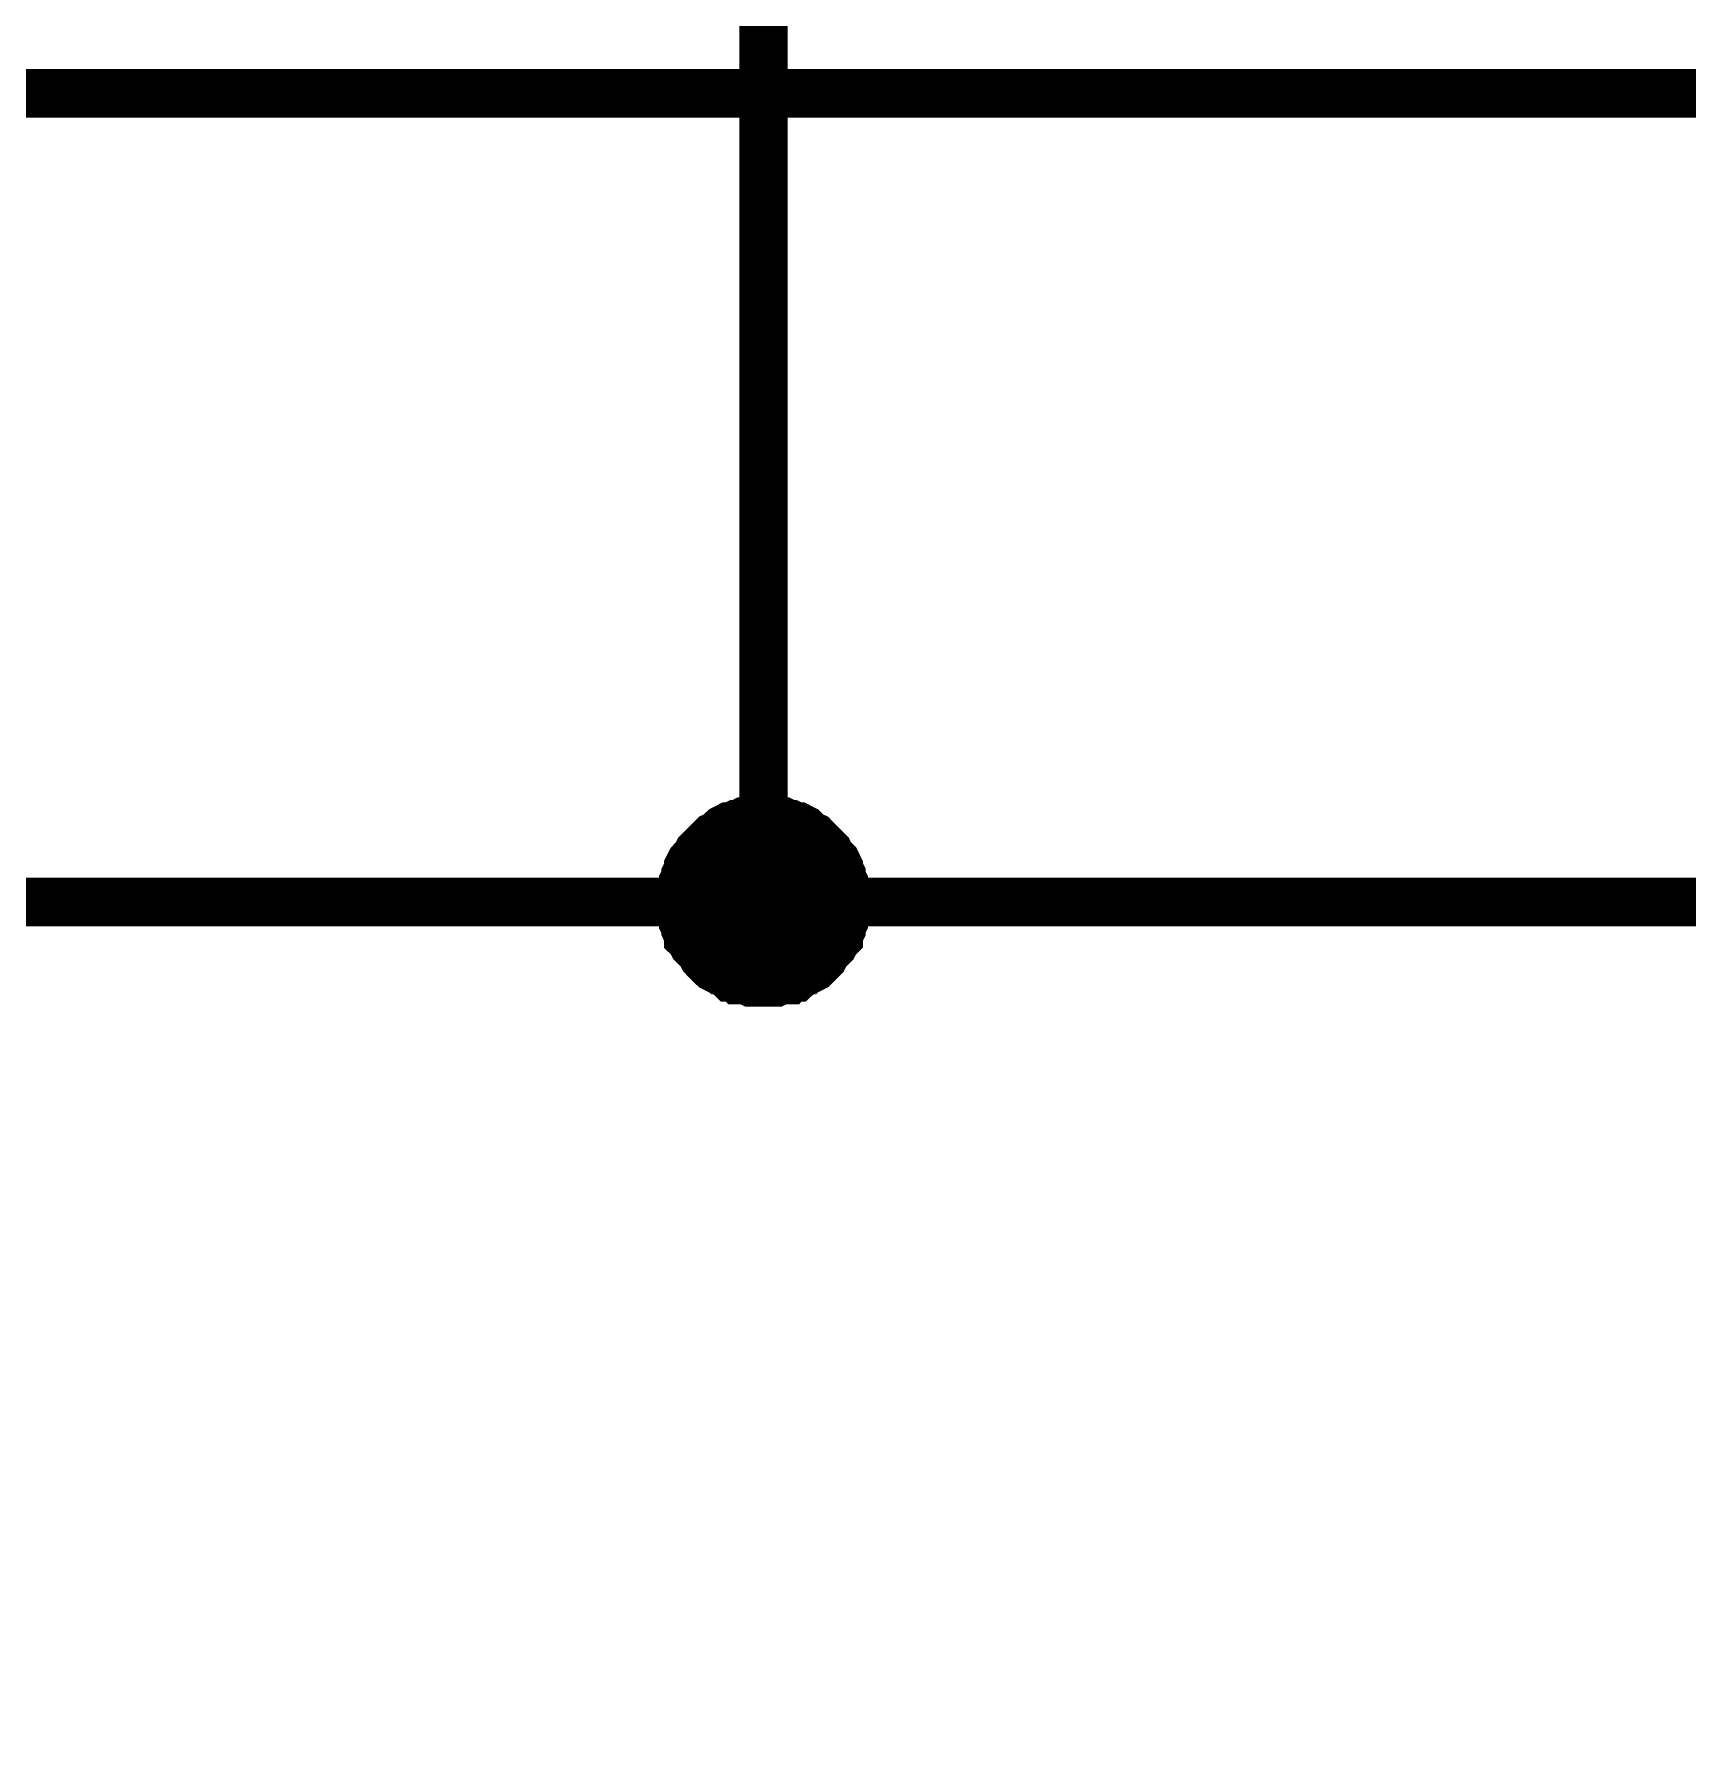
# Model space of a CAD drawing. Header units: millimetres. Extents: x 0 to 841, y 0 to 594.
# Drawn here: x 210.57 to 220.8, y 309.84 to 320.36 of the extents above; entities that cross this region are included whole.
import ezdxf

# ---------------------------------------------------------------- set-up
doc = ezdxf.new("R2010")
doc.units = ezdxf.units.MM
doc.layers.add('Sheet', color=255, linetype='Continuous')

msp = doc.modelspace()

# ---------------------------------------------------------------- linework, layer by layer
at = {"layer": 'Sheet', "const_width": 0.3}
for points in [[(215.079, 379.995), (215.079, 372.493), (215.079, 359.988), (215.079, 350), (215.079, 339.997), (215.079, 329.993), (215.079, 314.988), (202.579, 314.988), (190.095, 314.988), (177.594, 314.988)], [(137.61, 309.986), (170.094, 309.986), (170.094, 319.99), (247.564, 319.99), (247.564, 314.988), (242.564, 314.988)], [(214.567, 314.988), (214.567, 315.019), (214.567, 315.034), (214.567, 315.065), (214.582, 315.096), (214.582, 315.112), (214.598, 315.143), (214.598, 315.159), (214.613, 315.19), (214.613, 315.205), (214.629, 315.236), (214.644, 315.252), (214.66, 315.267), (214.675, 315.298), (214.691, 315.314), (214.707, 315.329), (214.722, 315.345), (214.738, 315.361), (214.753, 315.376), (214.769, 315.392), (214.8, 315.407), (214.815, 315.423), (214.831, 315.438), (214.862, 315.454), (214.877, 315.454), (214.908, 315.469), (214.924, 315.469), (214.955, 315.485), (214.971, 315.485), (215.002, 315.5), (215.033, 315.5), (215.048, 315.5), (215.079, 315.5)], [(214.567, 314.988), (214.567, 315.019), (214.567, 315.034), (214.567, 315.065), (214.582, 315.096), (214.582, 315.112), (214.598, 315.143), (214.598, 315.159), (214.613, 315.19), (214.613, 315.205), (214.629, 315.236), (214.644, 315.252), (214.66, 315.267), (214.675, 315.298), (214.691, 315.314), (214.707, 315.329), (214.722, 315.345), (214.738, 315.361), (214.753, 315.376), (214.769, 315.392), (214.8, 315.407), (214.815, 315.423), (214.831, 315.438), (214.862, 315.454), (214.877, 315.454), (214.908, 315.469), (214.924, 315.469), (214.955, 315.485), (214.971, 315.485), (215.002, 315.5), (215.033, 315.5), (215.048, 315.5), (215.079, 315.5)], [(214.567, 314.988), (214.567, 315.019), (214.567, 315.034), (214.567, 315.065), (214.582, 315.096), (214.582, 315.112), (214.598, 315.143), (214.598, 315.159), (214.613, 315.19), (214.613, 315.205), (214.629, 315.236), (214.644, 315.252), (214.66, 315.267), (214.675, 315.298), (214.691, 315.314), (214.707, 315.329), (214.722, 315.345), (214.738, 315.361), (214.753, 315.376), (214.769, 315.392), (214.8, 315.407), (214.815, 315.423), (214.831, 315.438), (214.862, 315.454), (214.877, 315.454), (214.908, 315.469), (214.924, 315.469), (214.955, 315.485), (214.971, 315.485), (215.002, 315.5), (215.033, 315.5), (215.048, 315.5), (215.079, 315.5)], [(214.567, 314.988), (214.567, 315.019), (214.567, 315.034), (214.567, 315.065), (214.582, 315.096), (214.582, 315.112), (214.598, 315.143), (214.598, 315.159), (214.613, 315.19), (214.613, 315.205), (214.629, 315.236), (214.644, 315.252), (214.66, 315.267), (214.675, 315.298), (214.691, 315.314), (214.707, 315.329), (214.722, 315.345), (214.738, 315.361), (214.753, 315.376), (214.769, 315.392), (214.8, 315.407), (214.815, 315.423), (214.831, 315.438), (214.862, 315.454), (214.877, 315.454), (214.908, 315.469), (214.924, 315.469), (214.955, 315.485), (214.971, 315.485), (215.002, 315.5), (215.033, 315.5), (215.048, 315.5), (215.079, 315.5)], [(214.567, 314.988), (214.567, 315.019), (214.567, 315.034), (214.567, 315.065), (214.582, 315.096), (214.582, 315.112), (214.598, 315.143), (214.598, 315.159), (214.613, 315.19), (214.613, 315.205), (214.629, 315.236), (214.644, 315.252), (214.66, 315.267), (214.675, 315.298), (214.691, 315.314), (214.707, 315.329), (214.722, 315.345), (214.738, 315.361), (214.753, 315.376), (214.769, 315.392), (214.8, 315.407), (214.815, 315.423), (214.831, 315.438), (214.862, 315.454), (214.877, 315.454), (214.908, 315.469), (214.924, 315.469), (214.955, 315.485), (214.971, 315.485), (215.002, 315.5), (215.033, 315.5), (215.048, 315.5), (215.079, 315.5)], [(214.567, 314.988), (214.567, 315.019), (214.567, 315.034), (214.567, 315.065), (214.582, 315.096), (214.582, 315.112), (214.598, 315.143), (214.598, 315.159), (214.613, 315.19), (214.613, 315.205), (214.629, 315.236), (214.644, 315.252), (214.66, 315.267), (214.675, 315.298), (214.691, 315.314), (214.707, 315.329), (214.722, 315.345), (214.738, 315.361), (214.753, 315.376), (214.769, 315.392), (214.8, 315.407), (214.815, 315.423), (214.831, 315.438), (214.862, 315.454), (214.877, 315.454), (214.908, 315.469), (214.924, 315.469), (214.955, 315.485), (214.971, 315.485), (215.002, 315.5), (215.033, 315.5), (215.048, 315.5), (215.079, 315.5)], [(214.567, 314.988), (214.567, 315.019), (214.567, 315.034), (214.567, 315.065), (214.582, 315.096), (214.582, 315.112), (214.598, 315.143), (214.598, 315.159), (214.613, 315.19), (214.613, 315.205), (214.629, 315.236), (214.644, 315.252), (214.66, 315.267), (214.675, 315.298), (214.691, 315.314), (214.707, 315.329), (214.722, 315.345), (214.738, 315.361), (214.753, 315.376), (214.769, 315.392), (214.8, 315.407), (214.815, 315.423), (214.831, 315.438), (214.862, 315.454), (214.877, 315.454), (214.908, 315.469), (214.924, 315.469), (214.955, 315.485), (214.971, 315.485), (215.002, 315.5), (215.033, 315.5), (215.048, 315.5), (215.079, 315.5)], [(214.567, 314.988), (214.567, 315.019), (214.567, 315.034), (214.567, 315.065), (214.582, 315.096), (214.582, 315.112), (214.598, 315.143), (214.598, 315.159), (214.613, 315.19), (214.613, 315.205), (214.629, 315.236), (214.644, 315.252), (214.66, 315.267), (214.675, 315.298), (214.691, 315.314), (214.707, 315.329), (214.722, 315.345), (214.738, 315.361), (214.753, 315.376), (214.769, 315.392), (214.8, 315.407), (214.815, 315.423), (214.831, 315.438), (214.862, 315.454), (214.877, 315.454), (214.908, 315.469), (214.924, 315.469), (214.955, 315.485), (214.971, 315.485), (215.002, 315.5), (215.033, 315.5), (215.048, 315.5), (215.079, 315.5)], [(215.079, 315.5), (215.079, 315.5)], [(215.079, 315.5), (215.11, 315.5), (215.126, 315.5), (215.157, 315.5), (215.188, 315.485), (215.203, 315.485), (215.235, 315.469), (215.25, 315.469), (215.281, 315.454), (215.297, 315.454), (215.328, 315.438), (215.343, 315.423), (215.359, 315.407), (215.39, 315.392), (215.405, 315.376), (215.421, 315.361), (215.436, 315.345), (215.452, 315.329), (215.467, 315.314), (215.483, 315.298), (215.498, 315.267), (215.514, 315.252), (215.53, 315.236), (215.545, 315.205), (215.545, 315.19), (215.561, 315.159), (215.561, 315.143), (215.576, 315.112), (215.576, 315.096), (215.592, 315.065), (215.592, 315.034), (215.592, 315.019), (215.592, 314.988)], [(215.079, 315.5), (215.079, 315.5)], [(215.079, 315.5), (215.11, 315.5), (215.126, 315.5), (215.157, 315.5), (215.188, 315.485), (215.203, 315.485), (215.235, 315.469), (215.25, 315.469), (215.281, 315.454), (215.297, 315.454), (215.328, 315.438), (215.343, 315.423), (215.359, 315.407), (215.39, 315.392), (215.405, 315.376), (215.421, 315.361), (215.436, 315.345), (215.452, 315.329), (215.467, 315.314), (215.483, 315.298), (215.498, 315.267), (215.514, 315.252), (215.53, 315.236), (215.545, 315.205), (215.545, 315.19), (215.561, 315.159), (215.561, 315.143), (215.576, 315.112), (215.576, 315.096), (215.592, 315.065), (215.592, 315.034), (215.592, 315.019), (215.592, 314.988)], [(215.079, 315.5), (215.079, 315.5)], [(215.079, 315.5), (215.11, 315.5), (215.126, 315.5), (215.157, 315.5), (215.188, 315.485), (215.203, 315.485), (215.235, 315.469), (215.25, 315.469), (215.281, 315.454), (215.297, 315.454), (215.328, 315.438), (215.343, 315.423), (215.359, 315.407), (215.39, 315.392), (215.405, 315.376), (215.421, 315.361), (215.436, 315.345), (215.452, 315.329), (215.467, 315.314), (215.483, 315.298), (215.498, 315.267), (215.514, 315.252), (215.53, 315.236), (215.545, 315.205), (215.545, 315.19), (215.561, 315.159), (215.561, 315.143), (215.576, 315.112), (215.576, 315.096), (215.592, 315.065), (215.592, 315.034), (215.592, 315.019), (215.592, 314.988)], [(215.079, 315.5), (215.079, 315.5)], [(215.079, 315.5), (215.11, 315.5), (215.126, 315.5), (215.157, 315.5), (215.188, 315.485), (215.203, 315.485), (215.235, 315.469), (215.25, 315.469), (215.281, 315.454), (215.297, 315.454), (215.328, 315.438), (215.343, 315.423), (215.359, 315.407), (215.39, 315.392), (215.405, 315.376), (215.421, 315.361), (215.436, 315.345), (215.452, 315.329), (215.467, 315.314), (215.483, 315.298), (215.498, 315.267), (215.514, 315.252), (215.53, 315.236), (215.545, 315.205), (215.545, 315.19), (215.561, 315.159), (215.561, 315.143), (215.576, 315.112), (215.576, 315.096), (215.592, 315.065), (215.592, 315.034), (215.592, 315.019), (215.592, 314.988)], [(215.079, 315.5), (215.079, 315.5)], [(215.079, 315.5), (215.11, 315.5), (215.126, 315.5), (215.157, 315.5), (215.188, 315.485), (215.203, 315.485), (215.235, 315.469), (215.25, 315.469), (215.281, 315.454), (215.297, 315.454), (215.328, 315.438), (215.343, 315.423), (215.359, 315.407), (215.39, 315.392), (215.405, 315.376), (215.421, 315.361), (215.436, 315.345), (215.452, 315.329), (215.467, 315.314), (215.483, 315.298), (215.498, 315.267), (215.514, 315.252), (215.53, 315.236), (215.545, 315.205), (215.545, 315.19), (215.561, 315.159), (215.561, 315.143), (215.576, 315.112), (215.576, 315.096), (215.592, 315.065), (215.592, 315.034), (215.592, 315.019), (215.592, 314.988)], [(215.079, 315.5), (215.079, 315.5)], [(215.079, 315.5), (215.11, 315.5), (215.126, 315.5), (215.157, 315.5), (215.188, 315.485), (215.203, 315.485), (215.235, 315.469), (215.25, 315.469), (215.281, 315.454), (215.297, 315.454), (215.328, 315.438), (215.343, 315.423), (215.359, 315.407), (215.39, 315.392), (215.405, 315.376), (215.421, 315.361), (215.436, 315.345), (215.452, 315.329), (215.467, 315.314), (215.483, 315.298), (215.498, 315.267), (215.514, 315.252), (215.53, 315.236), (215.545, 315.205), (215.545, 315.19), (215.561, 315.159), (215.561, 315.143), (215.576, 315.112), (215.576, 315.096), (215.592, 315.065), (215.592, 315.034), (215.592, 315.019), (215.592, 314.988)], [(215.079, 315.5), (215.079, 315.5)], [(215.079, 315.5), (215.11, 315.5), (215.126, 315.5), (215.157, 315.5), (215.188, 315.485), (215.203, 315.485), (215.235, 315.469), (215.25, 315.469), (215.281, 315.454), (215.297, 315.454), (215.328, 315.438), (215.343, 315.423), (215.359, 315.407), (215.39, 315.392), (215.405, 315.376), (215.421, 315.361), (215.436, 315.345), (215.452, 315.329), (215.467, 315.314), (215.483, 315.298), (215.498, 315.267), (215.514, 315.252), (215.53, 315.236), (215.545, 315.205), (215.545, 315.19), (215.561, 315.159), (215.561, 315.143), (215.576, 315.112), (215.576, 315.096), (215.592, 315.065), (215.592, 315.034), (215.592, 315.019), (215.592, 314.988)], [(215.079, 315.5), (215.079, 315.5)], [(215.079, 315.5), (215.11, 315.5), (215.126, 315.5), (215.157, 315.5), (215.188, 315.485), (215.203, 315.485), (215.235, 315.469), (215.25, 315.469), (215.281, 315.454), (215.297, 315.454), (215.328, 315.438), (215.343, 315.423), (215.359, 315.407), (215.39, 315.392), (215.405, 315.376), (215.421, 315.361), (215.436, 315.345), (215.452, 315.329), (215.467, 315.314), (215.483, 315.298), (215.498, 315.267), (215.514, 315.252), (215.53, 315.236), (215.545, 315.205), (215.545, 315.19), (215.561, 315.159), (215.561, 315.143), (215.576, 315.112), (215.576, 315.096), (215.592, 315.065), (215.592, 315.034), (215.592, 315.019), (215.592, 314.988)], [(215.079, 314.491), (215.048, 314.491), (215.033, 314.491), (215.002, 314.491), (214.971, 314.506), (214.955, 314.506), (214.924, 314.506), (214.908, 314.522), (214.877, 314.522), (214.862, 314.537), (214.831, 314.553), (214.815, 314.568), (214.8, 314.568), (214.769, 314.584), (214.753, 314.599), (214.738, 314.615), (214.722, 314.63), (214.707, 314.646), (214.691, 314.677), (214.675, 314.693), (214.66, 314.708), (214.644, 314.724), (214.629, 314.755), (214.613, 314.77), (214.613, 314.786), (214.598, 314.817), (214.598, 314.832), (214.582, 314.863), (214.582, 314.879), (214.567, 314.91), (214.567, 314.941), (214.567, 314.957), (214.567, 314.988)], [(214.567, 314.988), (214.567, 314.988)], [(215.079, 314.491), (215.048, 314.491), (215.033, 314.491), (215.002, 314.491), (214.971, 314.506), (214.955, 314.506), (214.924, 314.506), (214.908, 314.522), (214.877, 314.522), (214.862, 314.537), (214.831, 314.553), (214.815, 314.568), (214.8, 314.568), (214.769, 314.584), (214.753, 314.599), (214.738, 314.615), (214.722, 314.63), (214.707, 314.646), (214.691, 314.677), (214.675, 314.693), (214.66, 314.708), (214.644, 314.724), (214.629, 314.755), (214.613, 314.77), (214.613, 314.786), (214.598, 314.817), (214.598, 314.832), (214.582, 314.863), (214.582, 314.879), (214.567, 314.91), (214.567, 314.941), (214.567, 314.957), (214.567, 314.988)], [(214.567, 314.988), (214.567, 314.988)], [(215.079, 314.491), (215.048, 314.491), (215.033, 314.491), (215.002, 314.491), (214.971, 314.506), (214.955, 314.506), (214.924, 314.506), (214.908, 314.522), (214.877, 314.522), (214.862, 314.537), (214.831, 314.553), (214.815, 314.568), (214.8, 314.568), (214.769, 314.584), (214.753, 314.599), (214.738, 314.615), (214.722, 314.63), (214.707, 314.646), (214.691, 314.677), (214.675, 314.693), (214.66, 314.708), (214.644, 314.724), (214.629, 314.755), (214.613, 314.77), (214.613, 314.786), (214.598, 314.817), (214.598, 314.832), (214.582, 314.863), (214.582, 314.879), (214.567, 314.91), (214.567, 314.941), (214.567, 314.957), (214.567, 314.988)], [(214.567, 314.988), (214.567, 314.988)], [(215.079, 314.491), (215.048, 314.491), (215.033, 314.491), (215.002, 314.491), (214.971, 314.506), (214.955, 314.506), (214.924, 314.506), (214.908, 314.522), (214.877, 314.522), (214.862, 314.537), (214.831, 314.553), (214.815, 314.568), (214.8, 314.568), (214.769, 314.584), (214.753, 314.599), (214.738, 314.615), (214.722, 314.63), (214.707, 314.646), (214.691, 314.677), (214.675, 314.693), (214.66, 314.708), (214.644, 314.724), (214.629, 314.755), (214.613, 314.77), (214.613, 314.786), (214.598, 314.817), (214.598, 314.832), (214.582, 314.863), (214.582, 314.879), (214.567, 314.91), (214.567, 314.941), (214.567, 314.957), (214.567, 314.988)], [(214.567, 314.988), (214.567, 314.988)], [(215.079, 314.491), (215.048, 314.491), (215.033, 314.491), (215.002, 314.491), (214.971, 314.506), (214.955, 314.506), (214.924, 314.506), (214.908, 314.522), (214.877, 314.522), (214.862, 314.537), (214.831, 314.553), (214.815, 314.568), (214.8, 314.568), (214.769, 314.584), (214.753, 314.599), (214.738, 314.615), (214.722, 314.63), (214.707, 314.646), (214.691, 314.677), (214.675, 314.693), (214.66, 314.708), (214.644, 314.724), (214.629, 314.755), (214.613, 314.77), (214.613, 314.786), (214.598, 314.817), (214.598, 314.832), (214.582, 314.863), (214.582, 314.879), (214.567, 314.91), (214.567, 314.941), (214.567, 314.957), (214.567, 314.988)], [(214.567, 314.988), (214.567, 314.988)], [(215.079, 314.491), (215.048, 314.491), (215.033, 314.491), (215.002, 314.491), (214.971, 314.506), (214.955, 314.506), (214.924, 314.506), (214.908, 314.522), (214.877, 314.522), (214.862, 314.537), (214.831, 314.553), (214.815, 314.568), (214.8, 314.568), (214.769, 314.584), (214.753, 314.599), (214.738, 314.615), (214.722, 314.63), (214.707, 314.646), (214.691, 314.677), (214.675, 314.693), (214.66, 314.708), (214.644, 314.724), (214.629, 314.755), (214.613, 314.77), (214.613, 314.786), (214.598, 314.817), (214.598, 314.832), (214.582, 314.863), (214.582, 314.879), (214.567, 314.91), (214.567, 314.941), (214.567, 314.957), (214.567, 314.988)], [(214.567, 314.988), (214.567, 314.988)], [(215.079, 314.491), (215.048, 314.491), (215.033, 314.491), (215.002, 314.491), (214.971, 314.506), (214.955, 314.506), (214.924, 314.506), (214.908, 314.522), (214.877, 314.522), (214.862, 314.537), (214.831, 314.553), (214.815, 314.568), (214.8, 314.568), (214.769, 314.584), (214.753, 314.599), (214.738, 314.615), (214.722, 314.63), (214.707, 314.646), (214.691, 314.677), (214.675, 314.693), (214.66, 314.708), (214.644, 314.724), (214.629, 314.755), (214.613, 314.77), (214.613, 314.786), (214.598, 314.817), (214.598, 314.832), (214.582, 314.863), (214.582, 314.879), (214.567, 314.91), (214.567, 314.941), (214.567, 314.957), (214.567, 314.988)], [(214.567, 314.988), (214.567, 314.988)], [(215.079, 314.491), (215.048, 314.491), (215.033, 314.491), (215.002, 314.491), (214.971, 314.506), (214.955, 314.506), (214.924, 314.506), (214.908, 314.522), (214.877, 314.522), (214.862, 314.537), (214.831, 314.553), (214.815, 314.568), (214.8, 314.568), (214.769, 314.584), (214.753, 314.599), (214.738, 314.615), (214.722, 314.63), (214.707, 314.646), (214.691, 314.677), (214.675, 314.693), (214.66, 314.708), (214.644, 314.724), (214.629, 314.755), (214.613, 314.77), (214.613, 314.786), (214.598, 314.817), (214.598, 314.832), (214.582, 314.863), (214.582, 314.879), (214.567, 314.91), (214.567, 314.941), (214.567, 314.957), (214.567, 314.988)], [(214.567, 314.988), (214.567, 314.988)], [(215.592, 314.988), (215.592, 314.957), (215.592, 314.941), (215.592, 314.91), (215.576, 314.879), (215.576, 314.863), (215.561, 314.832), (215.561, 314.817), (215.545, 314.786), (215.545, 314.77), (215.53, 314.755), (215.514, 314.724), (215.498, 314.708), (215.483, 314.693), (215.467, 314.677), (215.452, 314.646), (215.436, 314.63), (215.421, 314.615), (215.405, 314.599), (215.39, 314.584), (215.359, 314.568), (215.343, 314.568), (215.328, 314.553), (215.297, 314.537), (215.281, 314.522), (215.25, 314.522), (215.235, 314.506), (215.203, 314.506), (215.188, 314.506), (215.157, 314.491), (215.126, 314.491), (215.11, 314.491), (215.079, 314.491)], [(215.592, 314.988), (215.592, 314.957), (215.592, 314.941), (215.592, 314.91), (215.576, 314.879), (215.576, 314.863), (215.561, 314.832), (215.561, 314.817), (215.545, 314.786), (215.545, 314.77), (215.53, 314.755), (215.514, 314.724), (215.498, 314.708), (215.483, 314.693), (215.467, 314.677), (215.452, 314.646), (215.436, 314.63), (215.421, 314.615), (215.405, 314.599), (215.39, 314.584), (215.359, 314.568), (215.343, 314.568), (215.328, 314.553), (215.297, 314.537), (215.281, 314.522), (215.25, 314.522), (215.235, 314.506), (215.203, 314.506), (215.188, 314.506), (215.157, 314.491), (215.126, 314.491), (215.11, 314.491), (215.079, 314.491)], [(215.079, 314.988), (227.579, 314.988)], [(215.592, 314.988), (215.592, 314.957), (215.592, 314.941), (215.592, 314.91), (215.576, 314.879), (215.576, 314.863), (215.561, 314.832), (215.561, 314.817), (215.545, 314.786), (215.545, 314.77), (215.53, 314.755), (215.514, 314.724), (215.498, 314.708), (215.483, 314.693), (215.467, 314.677), (215.452, 314.646), (215.436, 314.63), (215.421, 314.615), (215.405, 314.599), (215.39, 314.584), (215.359, 314.568), (215.343, 314.568), (215.328, 314.553), (215.297, 314.537), (215.281, 314.522), (215.25, 314.522), (215.235, 314.506), (215.203, 314.506), (215.188, 314.506), (215.157, 314.491), (215.126, 314.491), (215.11, 314.491), (215.079, 314.491)], [(215.592, 314.988), (215.592, 314.957), (215.592, 314.941), (215.592, 314.91), (215.576, 314.879), (215.576, 314.863), (215.561, 314.832), (215.561, 314.817), (215.545, 314.786), (215.545, 314.77), (215.53, 314.755), (215.514, 314.724), (215.498, 314.708), (215.483, 314.693), (215.467, 314.677), (215.452, 314.646), (215.436, 314.63), (215.421, 314.615), (215.405, 314.599), (215.39, 314.584), (215.359, 314.568), (215.343, 314.568), (215.328, 314.553), (215.297, 314.537), (215.281, 314.522), (215.25, 314.522), (215.235, 314.506), (215.203, 314.506), (215.188, 314.506), (215.157, 314.491), (215.126, 314.491), (215.11, 314.491), (215.079, 314.491)], [(215.592, 314.988), (215.592, 314.957), (215.592, 314.941), (215.592, 314.91), (215.576, 314.879), (215.576, 314.863), (215.561, 314.832), (215.561, 314.817), (215.545, 314.786), (215.545, 314.77), (215.53, 314.755), (215.514, 314.724), (215.498, 314.708), (215.483, 314.693), (215.467, 314.677), (215.452, 314.646), (215.436, 314.63), (215.421, 314.615), (215.405, 314.599), (215.39, 314.584), (215.359, 314.568), (215.343, 314.568), (215.328, 314.553), (215.297, 314.537), (215.281, 314.522), (215.25, 314.522), (215.235, 314.506), (215.203, 314.506), (215.188, 314.506), (215.157, 314.491), (215.126, 314.491), (215.11, 314.491), (215.079, 314.491)], [(215.592, 314.988), (215.592, 314.957), (215.592, 314.941), (215.592, 314.91), (215.576, 314.879), (215.576, 314.863), (215.561, 314.832), (215.561, 314.817), (215.545, 314.786), (215.545, 314.77), (215.53, 314.755), (215.514, 314.724), (215.498, 314.708), (215.483, 314.693), (215.467, 314.677), (215.452, 314.646), (215.436, 314.63), (215.421, 314.615), (215.405, 314.599), (215.39, 314.584), (215.359, 314.568), (215.343, 314.568), (215.328, 314.553), (215.297, 314.537), (215.281, 314.522), (215.25, 314.522), (215.235, 314.506), (215.203, 314.506), (215.188, 314.506), (215.157, 314.491), (215.126, 314.491), (215.11, 314.491), (215.079, 314.491)], [(215.592, 314.988), (215.592, 314.957), (215.592, 314.941), (215.592, 314.91), (215.576, 314.879), (215.576, 314.863), (215.561, 314.832), (215.561, 314.817), (215.545, 314.786), (215.545, 314.77), (215.53, 314.755), (215.514, 314.724), (215.498, 314.708), (215.483, 314.693), (215.467, 314.677), (215.452, 314.646), (215.436, 314.63), (215.421, 314.615), (215.405, 314.599), (215.39, 314.584), (215.359, 314.568), (215.343, 314.568), (215.328, 314.553), (215.297, 314.537), (215.281, 314.522), (215.25, 314.522), (215.235, 314.506), (215.203, 314.506), (215.188, 314.506), (215.157, 314.491), (215.126, 314.491), (215.11, 314.491), (215.079, 314.491)], [(215.592, 314.988), (215.592, 314.957), (215.592, 314.941), (215.592, 314.91), (215.576, 314.879), (215.576, 314.863), (215.561, 314.832), (215.561, 314.817), (215.545, 314.786), (215.545, 314.77), (215.53, 314.755), (215.514, 314.724), (215.498, 314.708), (215.483, 314.693), (215.467, 314.677), (215.452, 314.646), (215.436, 314.63), (215.421, 314.615), (215.405, 314.599), (215.39, 314.584), (215.359, 314.568), (215.343, 314.568), (215.328, 314.553), (215.297, 314.537), (215.281, 314.522), (215.25, 314.522), (215.235, 314.506), (215.203, 314.506), (215.188, 314.506), (215.157, 314.491), (215.126, 314.491), (215.11, 314.491), (215.079, 314.491)], [(215.592, 314.988), (215.592, 314.988), (215.592, 314.988), (215.592, 314.988), (215.592, 314.988), (215.592, 314.988), (215.592, 314.988), (215.592, 314.988), (215.592, 314.988), (215.592, 314.988), (215.592, 314.988), (215.592, 314.988), (215.592, 314.988), (215.592, 314.988), (215.592, 314.988), (215.592, 314.988), (215.592, 314.988), (215.592, 314.988), (215.592, 314.988), (215.592, 314.988), (215.592, 314.988), (215.592, 314.988), (215.592, 314.988), (215.592, 314.988), (215.592, 314.988), (215.592, 314.988), (215.592, 314.988), (215.592, 314.988), (215.592, 314.988), (215.592, 314.988), (215.592, 314.988), (215.592, 314.988), (215.592, 314.988)], [(215.592, 314.988), (215.592, 314.988)], [(215.592, 314.988), (215.592, 314.988), (215.592, 314.988), (215.592, 314.988), (215.592, 314.988), (215.592, 314.988), (215.592, 314.988), (215.592, 314.988), (215.592, 314.988), (215.592, 314.988), (215.592, 314.988), (215.592, 314.988), (215.592, 314.988), (215.592, 314.988), (215.592, 314.988), (215.592, 314.988), (215.592, 314.988), (215.592, 314.988), (215.592, 314.988), (215.592, 314.988), (215.592, 314.988), (215.592, 314.988), (215.592, 314.988), (215.592, 314.988), (215.592, 314.988), (215.592, 314.988), (215.592, 314.988), (215.592, 314.988), (215.592, 314.988), (215.592, 314.988), (215.592, 314.988), (215.592, 314.988), (215.592, 314.988)], [(215.592, 314.988), (215.592, 314.988)], [(215.592, 314.988), (215.592, 314.988), (215.592, 314.988), (215.592, 314.988), (215.592, 314.988), (215.592, 314.988), (215.592, 314.988), (215.592, 314.988), (215.592, 314.988), (215.592, 314.988), (215.592, 314.988), (215.592, 314.988), (215.592, 314.988), (215.592, 314.988), (215.592, 314.988), (215.592, 314.988), (215.592, 314.988), (215.592, 314.988), (215.592, 314.988), (215.592, 314.988), (215.592, 314.988), (215.592, 314.988), (215.592, 314.988), (215.592, 314.988), (215.592, 314.988), (215.592, 314.988), (215.592, 314.988), (215.592, 314.988), (215.592, 314.988), (215.592, 314.988), (215.592, 314.988), (215.592, 314.988), (215.592, 314.988)], [(215.592, 314.988), (215.592, 314.988)], [(215.592, 314.988), (215.592, 314.988), (215.592, 314.988), (215.592, 314.988), (215.592, 314.988), (215.592, 314.988), (215.592, 314.988), (215.592, 314.988), (215.592, 314.988), (215.592, 314.988), (215.592, 314.988), (215.592, 314.988), (215.592, 314.988), (215.592, 314.988), (215.592, 314.988), (215.592, 314.988), (215.592, 314.988), (215.592, 314.988), (215.592, 314.988), (215.592, 314.988), (215.592, 314.988), (215.592, 314.988), (215.592, 314.988), (215.592, 314.988), (215.592, 314.988), (215.592, 314.988), (215.592, 314.988), (215.592, 314.988), (215.592, 314.988), (215.592, 314.988), (215.592, 314.988), (215.592, 314.988), (215.592, 314.988)], [(215.592, 314.988), (215.592, 314.988)], [(215.592, 314.988), (215.592, 314.988), (215.592, 314.988), (215.592, 314.988), (215.592, 314.988), (215.592, 314.988), (215.592, 314.988), (215.592, 314.988), (215.592, 314.988), (215.592, 314.988), (215.592, 314.988), (215.592, 314.988), (215.592, 314.988), (215.592, 314.988), (215.592, 314.988), (215.592, 314.988), (215.592, 314.988), (215.592, 314.988), (215.592, 314.988), (215.592, 314.988), (215.592, 314.988), (215.592, 314.988), (215.592, 314.988), (215.592, 314.988), (215.592, 314.988), (215.592, 314.988), (215.592, 314.988), (215.592, 314.988), (215.592, 314.988), (215.592, 314.988), (215.592, 314.988), (215.592, 314.988), (215.592, 314.988)], [(215.592, 314.988), (215.592, 314.988)], [(215.592, 314.988), (215.592, 314.988), (215.592, 314.988), (215.592, 314.988), (215.592, 314.988), (215.592, 314.988), (215.592, 314.988), (215.592, 314.988), (215.592, 314.988), (215.592, 314.988), (215.592, 314.988), (215.592, 314.988), (215.592, 314.988), (215.592, 314.988), (215.592, 314.988), (215.592, 314.988), (215.592, 314.988), (215.592, 314.988), (215.592, 314.988), (215.592, 314.988), (215.592, 314.988), (215.592, 314.988), (215.592, 314.988), (215.592, 314.988), (215.592, 314.988), (215.592, 314.988), (215.592, 314.988), (215.592, 314.988), (215.592, 314.988), (215.592, 314.988), (215.592, 314.988), (215.592, 314.988), (215.592, 314.988)], [(215.592, 314.988), (215.592, 314.988)], [(215.592, 314.988), (215.592, 314.988), (215.592, 314.988), (215.592, 314.988), (215.592, 314.988), (215.592, 314.988), (215.592, 314.988), (215.592, 314.988), (215.592, 314.988), (215.592, 314.988), (215.592, 314.988), (215.592, 314.988), (215.592, 314.988), (215.592, 314.988), (215.592, 314.988), (215.592, 314.988), (215.592, 314.988), (215.592, 314.988), (215.592, 314.988), (215.592, 314.988), (215.592, 314.988), (215.592, 314.988), (215.592, 314.988), (215.592, 314.988), (215.592, 314.988), (215.592, 314.988), (215.592, 314.988), (215.592, 314.988), (215.592, 314.988), (215.592, 314.988), (215.592, 314.988), (215.592, 314.988), (215.592, 314.988)], [(215.592, 314.988), (215.592, 314.988)], [(215.592, 314.988), (215.592, 314.988), (215.592, 314.988), (215.592, 314.988), (215.592, 314.988), (215.592, 314.988), (215.592, 314.988), (215.592, 314.988), (215.592, 314.988), (215.592, 314.988), (215.592, 314.988), (215.592, 314.988), (215.592, 314.988), (215.592, 314.988), (215.592, 314.988), (215.592, 314.988), (215.592, 314.988), (215.592, 314.988), (215.592, 314.988), (215.592, 314.988), (215.592, 314.988), (215.592, 314.988), (215.592, 314.988), (215.592, 314.988), (215.592, 314.988), (215.592, 314.988), (215.592, 314.988), (215.592, 314.988), (215.592, 314.988), (215.592, 314.988), (215.592, 314.988), (215.592, 314.988), (215.592, 314.988)], [(215.592, 314.988), (215.592, 314.988)]]:
    msp.add_lwpolyline(points, dxfattribs=at)
at = {"layer": 'Sheet', "const_width": 0.508}
msp.add_lwpolyline([(214.746, 315, 1), (215.254, 315, 1)], format="xyb", close=True, dxfattribs=at)

doc.saveas('drawing.dxf')
